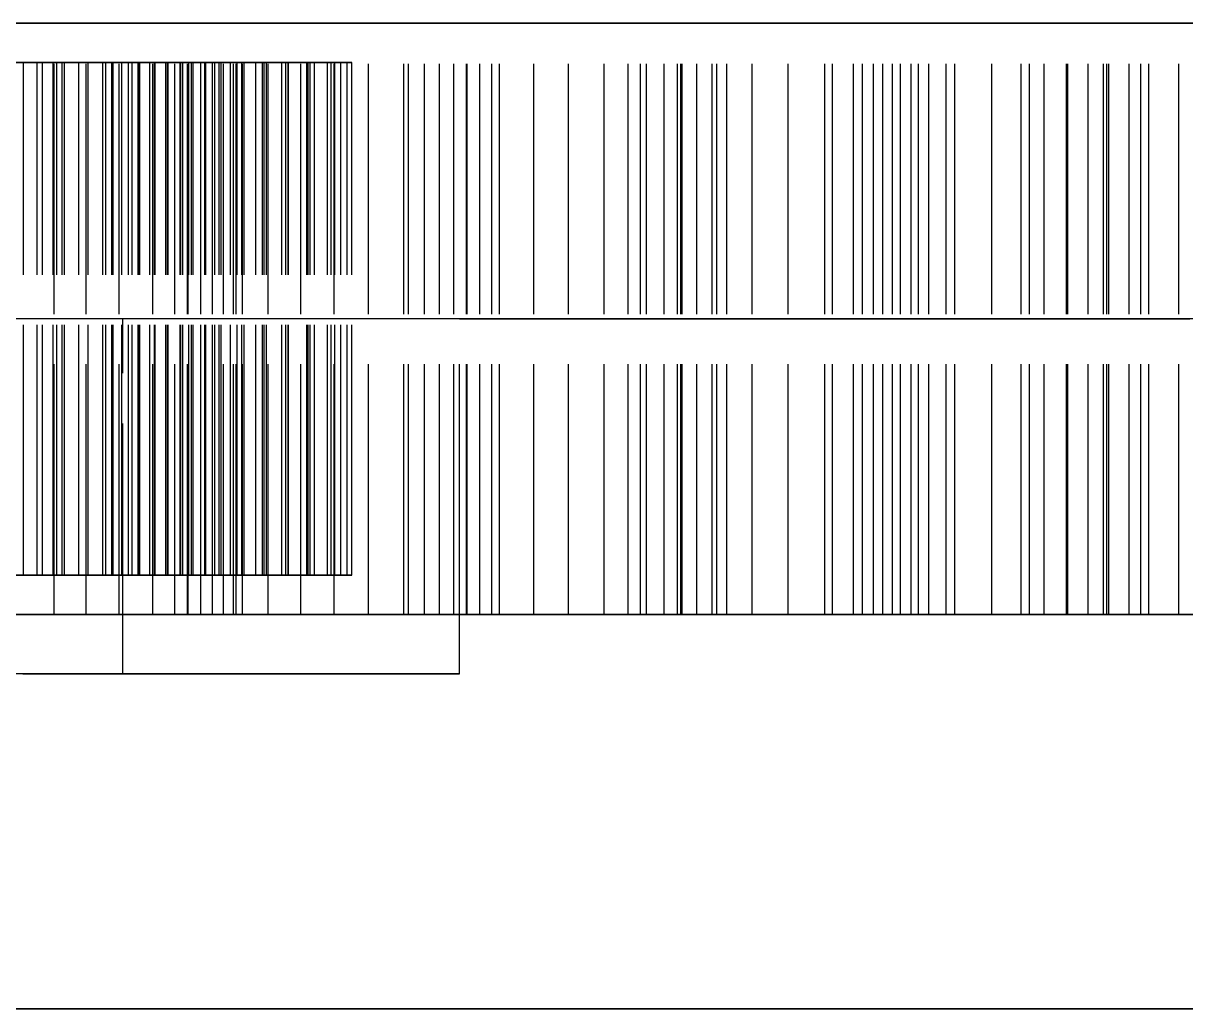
# Model space of a CAD drawing. Header units: millimetres. Extents: x -9 to 234, y -53 to 196.
# Drawn here: x 171.47 to 177.37, y -20.2 to -15.2 of the extents above; entities that cross this region are included whole.
import ezdxf

# ---------------------------------------------------------------- set-up
doc = ezdxf.new("R2010")
doc.units = ezdxf.units.MM
doc.linetypes.add('DASHED', pattern=[1.524, 1.27, -0.254])
doc.layers.add('HIDDEN', color=8, linetype='DASHED')
doc.layers.add('VISIBLE', color=7, linetype='CONTINUOUS')

msp = doc.modelspace()

# ---------------------------------------------------------------- linework, layer by layer
at = {"layer": 'HIDDEN'}
for points in [[(180.85, -15.2), (180.15159, -15.2), (179.45317, -15.2), (178.75476, -15.2), (178.05635, -15.2), (177.35794, -15.2), (176.65952, -15.2), (175.96111, -15.2), (175.2627, -15.2), (174.56429, -15.2), (173.86587, -15.2), (173.16746, -15.2), (172.46905, -15.2), (171.77063, -15.2), (171.07222, -15.2)], [(171.42143, -15.2), (171.77063, -15.2), (172.11984, -15.2), (172.46905, -15.2), (172.81825, -15.2), (173.16746, -15.2), (173.51667, -15.2), (173.86587, -15.2), (174.21508, -15.2), (174.56429, -15.2), (174.91349, -15.2), (175.2627, -15.2), (175.6119, -15.2), (175.96111, -15.2), (176.31032, -15.2), (176.65952, -15.2), (177.00873, -15.2), (177.35794, -15.2), (177.70714, -15.2)], [(182.85, -15.2), (182.0881, -15.2), (181.32619, -15.2), (180.56429, -15.2), (179.80238, -15.2), (179.04048, -15.2), (178.27857, -15.2), (177.51667, -15.2), (176.75476, -15.2), (175.99286, -15.2), (175.23095, -15.2), (174.46905, -15.2), (173.70714, -15.2), (172.94524, -15.2), (172.18333, -15.2), (171.42143, -15.2)], [(182.85, -15.2), (182.0881, -15.2), (181.32619, -15.2), (180.56429, -15.2), (179.80238, -15.2), (179.04048, -15.2), (178.27857, -15.2), (177.51667, -15.2), (176.75476, -15.2), (175.99286, -15.2), (175.23095, -15.2), (174.46905, -15.2), (173.70714, -15.2), (172.94524, -15.2), (172.18333, -15.2), (171.42143, -15.2)], [(171.46901, -15.2), (171.62708, -15.2)], [(171.62708, -15.2), (171.46901, -15.2)], [(171.62708, -15.2), (171.78966, -15.2)], [(171.78966, -15.2), (171.62708, -15.2)], [(171.62708, -18.2), (171.62708, -15.2)], [(171.62708, -18.2), (171.62708, -15.2)], [(171.78966, -15.2), (171.9565, -15.2)], [(171.9565, -15.2), (171.78966, -15.2)], [(171.78966, -18.2), (171.78966, -15.2)], [(171.78966, -18.2), (171.78966, -15.2)], [(171.9565, -15.2), (172.12739, -15.2)], [(172.12739, -15.2), (171.9565, -15.2)], [(171.9565, -18.2), (171.9565, -15.2)], [(171.9565, -18.2), (171.9565, -15.2)], [(172.12739, -15.2), (172.30215, -15.2)], [(172.30215, -15.2), (172.12739, -15.2)], [(172.12739, -18.2), (172.12739, -15.2)], [(172.12739, -18.2), (172.12739, -15.2)], [(172.30686, -15.2), (172.23809, -15.2)], [(172.23809, -15.2), (172.54992, -15.2)], [(172.54992, -15.2), (172.23809, -15.2)], [(172.23809, -15.2), (172.30686, -15.2)], [(172.23809, -18.2), (172.23809, -15.2)], [(172.23809, -18.2), (172.23809, -15.2)], [(172.30215, -15.2), (172.58216, -15.2)], [(172.58216, -15.2), (172.30215, -15.2)], [(172.30215, -18.2), (172.30215, -15.2)], [(172.30215, -18.2), (172.30215, -15.2)], [(172.37076, -15.2), (172.30686, -15.2)], [(172.30686, -15.2), (172.37076, -15.2)], [(172.30686, -18.2), (172.30686, -15.2)], [(172.30686, -18.2), (172.30686, -15.2)], [(172.43007, -15.2), (172.37076, -15.2)], [(172.37076, -15.2), (172.43007, -15.2)], [(172.37076, -18.2), (172.37076, -15.2)], [(172.37076, -18.2), (172.37076, -15.2)], [(172.48497, -15.2), (172.43007, -15.2)], [(172.43007, -15.2), (172.48497, -15.2)], [(172.43007, -18.2), (172.43007, -15.2)], [(172.43007, -18.2), (172.43007, -15.2)], [(172.53563, -15.2), (172.48497, -15.2)], [(172.48497, -15.2), (172.53563, -15.2)], [(172.48497, -18.2), (172.48497, -15.2)], [(172.48497, -18.2), (172.48497, -15.2)], [(172.58216, -15.2), (172.53563, -15.2)], [(172.53563, -15.2), (172.58216, -15.2)], [(172.53563, -18.2), (172.53563, -15.2)], [(172.53563, -18.2), (172.53563, -15.2)], [(172.54992, -15.2), (172.71129, -15.2)], [(172.71129, -15.2), (172.54992, -15.2)], [(172.54992, -18.2), (172.54992, -15.2)], [(172.54992, -18.2), (172.54992, -15.2)], [(172.58216, -18.2), (172.58216, -15.2)], [(172.58216, -18.2), (172.58216, -15.2)], [(172.71129, -15.2), (172.87725, -15.2)], [(172.87725, -15.2), (172.71129, -15.2)], [(172.71129, -18.2), (172.71129, -15.2)], [(172.71129, -18.2), (172.71129, -15.2)], [(172.87725, -15.2), (173.04747, -15.2)], [(173.04747, -15.2), (172.87725, -15.2)], [(172.87725, -18.2), (172.87725, -15.2)], [(172.87725, -18.2), (172.87725, -15.2)], [(173.04747, -15.2), (173.22171, -15.2)], [(173.22171, -15.2), (173.04747, -15.2)], [(173.04747, -18.2), (173.04747, -15.2)], [(173.04747, -18.2), (173.04747, -15.2)], [(173.22171, -15.2), (173.39977, -15.2)], [(173.39977, -15.2), (173.22171, -15.2)], [(173.22171, -18.2), (173.22171, -15.2)], [(173.22171, -18.2), (173.22171, -15.2)], [(173.39977, -15.2), (173.58148, -15.2)], [(173.58148, -15.2), (173.39977, -15.2)], [(173.39977, -18.2), (173.39977, -15.2)], [(173.39977, -18.2), (173.39977, -15.2)], [(173.50464, -15.2), (173.42324, -15.2)], [(173.42324, -15.2), (173.71732, -15.2)], [(173.71732, -15.2), (173.42324, -15.2)], [(173.42324, -15.2), (173.50464, -15.2)], [(173.42324, -18.2), (173.42324, -15.2)], [(173.42324, -18.2), (173.42324, -15.2)], [(173.58143, -15.2), (173.50464, -15.2)], [(173.50464, -15.2), (173.58143, -15.2)], [(173.50464, -18.2), (173.50464, -15.2)], [(173.50464, -18.2), (173.50464, -15.2)], [(173.65386, -15.2), (173.58143, -15.2)], [(173.58143, -15.2), (173.65386, -15.2)], [(173.58143, -18.2), (173.58143, -15.2)], [(173.58143, -18.2), (173.58143, -15.2)], [(173.58148, -15.2), (173.84662, -15.2)], [(173.84662, -15.2), (173.58148, -15.2)], [(173.58148, -18.2), (173.58148, -15.2)], [(173.58148, -18.2), (173.58148, -15.2)], [(173.72211, -15.2), (173.65386, -15.2)], [(173.65386, -15.2), (173.72211, -15.2)], [(173.65386, -18.2), (173.65386, -15.2)], [(173.65386, -18.2), (173.65386, -15.2)], [(173.71732, -15.2), (173.88605, -15.2)], [(173.88605, -15.2), (173.71732, -15.2)], [(173.71732, -18.2), (173.71732, -15.2)], [(173.71732, -18.2), (173.71732, -15.2)], [(173.78632, -15.2), (173.72211, -15.2)], [(173.72211, -15.2), (173.78632, -15.2)], [(173.72211, -18.2), (173.72211, -15.2)], [(173.72211, -18.2), (173.72211, -15.2)], [(173.84662, -15.2), (173.78632, -15.2)], [(173.78632, -15.2), (173.84662, -15.2)], [(173.78632, -18.2), (173.78632, -15.2)], [(173.78632, -18.2), (173.78632, -15.2)], [(173.84662, -18.2), (173.84662, -15.2)], [(173.84662, -18.2), (173.84662, -15.2)], [(173.88605, -15.2), (174.05908, -15.2)], [(174.05908, -15.2), (173.88605, -15.2)], [(173.88605, -18.2), (173.88605, -15.2)], [(173.88605, -18.2), (173.88605, -15.2)], [(174.05908, -15.2), (174.23611, -15.2)], [(174.23611, -15.2), (174.05908, -15.2)], [(174.05908, -18.2), (174.05908, -15.2)], [(174.05908, -18.2), (174.05908, -15.2)], [(174.23611, -15.2), (174.41691, -15.2)], [(174.41691, -15.2), (174.23611, -15.2)], [(174.23611, -18.2), (174.23611, -15.2)], [(174.23611, -18.2), (174.23611, -15.2)], [(174.41691, -15.2), (174.60127, -15.2)], [(174.60127, -15.2), (174.41691, -15.2)], [(174.41691, -18.2), (174.41691, -15.2)], [(174.41691, -18.2), (174.41691, -15.2)], [(174.63102, -15.2), (174.53739, -15.2)], [(174.53739, -15.2), (174.81228, -15.2)], [(174.81228, -15.2), (174.53739, -15.2)], [(174.53739, -15.2), (174.63102, -15.2)], [(174.53739, -18.2), (174.53739, -15.2)], [(174.53739, -18.2), (174.53739, -15.2)], [(174.60127, -15.2), (174.78904, -15.2)], [(174.78904, -15.2), (174.60127, -15.2)], [(174.60127, -18.2), (174.60127, -15.2)], [(174.60127, -18.2), (174.60127, -15.2)], [(174.72033, -15.2), (174.63102, -15.2)], [(174.63102, -15.2), (174.72033, -15.2)], [(174.63102, -18.2), (174.63102, -15.2)], [(174.63102, -18.2), (174.63102, -15.2)], [(174.80553, -15.2), (174.72033, -15.2)], [(174.72033, -15.2), (174.80553, -15.2)], [(174.72033, -18.2), (174.72033, -15.2)], [(174.72033, -18.2), (174.72033, -15.2)], [(174.78904, -15.2), (175.03801, -15.2)], [(175.03801, -15.2), (174.78904, -15.2)], [(174.78904, -18.2), (174.78904, -15.2)], [(174.78904, -18.2), (174.78904, -15.2)], [(174.88679, -15.2), (174.80553, -15.2)], [(174.80553, -15.2), (174.88679, -15.2)], [(174.80553, -18.2), (174.80553, -15.2)], [(174.80553, -18.2), (174.80553, -15.2)], [(174.81228, -15.2), (174.98755, -15.2)], [(174.98755, -15.2), (174.81228, -15.2)], [(174.81228, -18.2), (174.81228, -15.2)], [(174.81228, -18.2), (174.81228, -15.2)], [(174.96425, -15.2), (174.88679, -15.2)], [(174.88679, -15.2), (174.96425, -15.2)], [(174.88679, -18.2), (174.88679, -15.2)], [(174.88679, -18.2), (174.88679, -15.2)], [(175.03801, -15.2), (174.96425, -15.2)], [(174.96425, -15.2), (175.03801, -15.2)], [(174.96425, -18.2), (174.96425, -15.2)], [(174.96425, -18.2), (174.96425, -15.2)], [(174.98755, -15.2), (175.16681, -15.2)], [(175.16681, -15.2), (174.98755, -15.2)], [(174.98755, -18.2), (174.98755, -15.2)], [(174.98755, -18.2), (174.98755, -15.2)], [(175.03801, -18.2), (175.03801, -15.2)], [(175.03801, -18.2), (175.03801, -15.2)], [(175.16681, -15.2), (175.34979, -15.2)], [(175.34979, -15.2), (175.16681, -15.2)], [(175.16681, -18.2), (175.16681, -15.2)], [(175.16681, -18.2), (175.16681, -15.2)], [(175.34979, -15.2), (175.53626, -15.2)], [(175.53626, -15.2), (175.34979, -15.2)], [(175.34979, -18.2), (175.34979, -15.2)], [(175.34979, -18.2), (175.34979, -15.2)], [(175.53626, -15.2), (175.72603, -15.2)], [(175.72603, -15.2), (175.53626, -15.2)], [(175.53626, -18.2), (175.53626, -15.2)], [(175.53626, -18.2), (175.53626, -15.2)], [(175.68052, -15.2), (175.57511, -15.2)], [(175.57511, -15.2), (175.82948, -15.2)], [(175.82948, -15.2), (175.57511, -15.2)], [(175.57511, -15.2), (175.68052, -15.2)], [(175.57511, -18.2), (175.57511, -15.2)], [(175.57511, -18.2), (175.57511, -15.2)], [(175.7819, -15.2), (175.68052, -15.2)], [(175.68052, -15.2), (175.7819, -15.2)], [(175.68052, -18.2), (175.68052, -15.2)], [(175.68052, -18.2), (175.68052, -15.2)], [(175.72603, -15.2), (175.91895, -15.2)], [(175.91895, -15.2), (175.72603, -15.2)], [(175.72603, -18.2), (175.72603, -15.2)], [(175.72603, -18.2), (175.72603, -15.2)], [(175.87946, -15.2), (175.7819, -15.2)], [(175.7819, -15.2), (175.87946, -15.2)], [(175.7819, -18.2), (175.7819, -15.2)], [(175.7819, -18.2), (175.7819, -15.2)], [(175.82948, -15.2), (176.01043, -15.2)], [(176.01043, -15.2), (175.82948, -15.2)], [(175.82948, -18.2), (175.82948, -15.2)], [(175.82948, -18.2), (175.82948, -15.2)], [(175.97335, -15.2), (175.87946, -15.2)], [(175.87946, -15.2), (175.97335, -15.2)], [(175.87946, -18.2), (175.87946, -15.2)], [(175.87946, -18.2), (175.87946, -15.2)], [(175.91895, -15.2), (176.15054, -15.2)], [(176.15054, -15.2), (175.91895, -15.2)], [(175.91895, -18.2), (175.91895, -15.2)], [(175.91895, -18.2), (175.91895, -15.2)], [(176.06368, -15.2), (175.97335, -15.2)], [(175.97335, -15.2), (176.06368, -15.2)], [(175.97335, -18.2), (175.97335, -15.2)], [(175.97335, -18.2), (175.97335, -15.2)], [(176.01043, -15.2), (176.19505, -15.2)], [(176.19505, -15.2), (176.01043, -15.2)], [(176.01043, -18.2), (176.01043, -15.2)], [(176.01043, -18.2), (176.01043, -15.2)], [(176.15054, -15.2), (176.06368, -15.2)], [(176.06368, -15.2), (176.15054, -15.2)], [(176.06368, -18.2), (176.06368, -15.2)], [(176.06368, -18.2), (176.06368, -15.2)], [(176.15054, -18.2), (176.15054, -15.2)], [(176.15054, -18.2), (176.15054, -15.2)], [(176.19505, -15.2), (176.38308, -15.2)], [(176.38308, -15.2), (176.19505, -15.2)], [(176.19505, -18.2), (176.19505, -15.2)], [(176.19505, -18.2), (176.19505, -15.2)], [(176.38308, -15.2), (176.57432, -15.2)], [(176.57432, -15.2), (176.38308, -15.2)], [(176.38308, -18.2), (176.38308, -15.2)], [(176.38308, -18.2), (176.38308, -15.2)], [(176.64803, -15.2), (176.53135, -15.2)], [(176.53135, -15.2), (176.76396, -15.2)], [(176.76396, -15.2), (176.53135, -15.2)], [(176.53135, -15.2), (176.64803, -15.2)], [(176.53135, -18.2), (176.53135, -15.2)], [(176.53135, -18.2), (176.53135, -15.2)], [(176.57432, -15.2), (176.76857, -15.2)], [(176.76857, -15.2), (176.57432, -15.2)], [(176.57432, -18.2), (176.57432, -15.2)], [(176.57432, -18.2), (176.57432, -15.2)], [(176.76099, -15.2), (176.64803, -15.2)], [(176.64803, -15.2), (176.76099, -15.2)], [(176.64803, -18.2), (176.64803, -15.2)], [(176.64803, -18.2), (176.64803, -15.2)], [(176.87043, -15.2), (176.76099, -15.2)], [(176.76099, -15.2), (176.87043, -15.2)], [(176.76099, -18.2), (176.76099, -15.2)], [(176.76099, -18.2), (176.76099, -15.2)], [(176.76396, -15.2), (176.9497, -15.2)], [(176.9497, -15.2), (176.76396, -15.2)], [(176.76396, -18.2), (176.76396, -15.2)], [(176.76396, -18.2), (176.76396, -15.2)], [(176.76857, -15.2), (176.96569, -15.2)], [(176.96569, -15.2), (176.76857, -15.2)], [(176.76857, -18.2), (176.76857, -15.2)], [(176.76857, -18.2), (176.76857, -15.2)], [(176.97648, -15.2), (176.87043, -15.2)], [(176.87043, -15.2), (176.97648, -15.2)], [(176.87043, -18.2), (176.87043, -15.2)], [(176.87043, -18.2), (176.87043, -15.2)], [(176.9497, -15.2), (177.13878, -15.2)], [(177.13878, -15.2), (176.9497, -15.2)], [(176.9497, -18.2), (176.9497, -15.2)], [(176.9497, -18.2), (176.9497, -15.2)], [(176.96569, -15.2), (177.17878, -15.2)], [(177.17878, -15.2), (176.96569, -15.2)], [(176.96569, -18.2), (176.96569, -15.2)], [(176.96569, -18.2), (176.96569, -15.2)], [(177.07924, -15.2), (176.97648, -15.2)], [(176.97648, -15.2), (177.07924, -15.2)], [(176.97648, -18.2), (176.97648, -15.2)], [(176.97648, -18.2), (176.97648, -15.2)], [(177.17878, -15.2), (177.07924, -15.2)], [(177.07924, -15.2), (177.17878, -15.2)], [(177.07924, -18.2), (177.07924, -15.2)], [(177.07924, -18.2), (177.07924, -15.2)], [(177.13878, -15.2), (177.33096, -15.2)], [(177.33096, -15.2), (177.13878, -15.2)], [(177.13878, -18.2), (177.13878, -15.2)], [(177.13878, -18.2), (177.13878, -15.2)], [(177.17878, -18.2), (177.17878, -15.2)], [(177.17878, -18.2), (177.17878, -15.2)], [(177.33096, -15.2), (177.52602, -15.2)], [(177.52602, -15.2), (177.33096, -15.2)], [(177.33096, -18.2), (177.33096, -15.2)], [(177.33096, -18.2), (177.33096, -15.2)], [(171.47032, -15.4), (171.18436, -15.4)], [(171.24565, -15.4), (171.54044, -15.4)], [(171.56779, -15.4), (171.47032, -15.4)], [(171.47032, -18), (171.47032, -15.4)], [(171.54044, -15.4), (171.63998, -15.4)], [(171.54044, -18), (171.54044, -15.4)], [(171.67875, -15.4), (171.56779, -15.4)], [(171.56779, -18), (171.56779, -15.4)], [(171.88953, -15.4), (171.6214, -15.4)], [(171.6214, -15.4), (171.97029, -15.4)], [(171.6214, -18), (171.6214, -15.4)], [(171.63998, -15.4), (171.75261, -15.4)], [(171.63998, -18), (171.63998, -15.4)], [(172.02199, -15.4), (171.6666, -15.4)], [(171.6666, -15.4), (171.91857, -15.4)], [(171.6666, -18), (171.6666, -15.4)], [(171.79894, -15.4), (171.67875, -15.4)], [(171.67875, -18), (171.67875, -15.4)], [(171.75261, -15.4), (171.87415, -15.4)], [(171.75261, -18), (171.75261, -15.4)], [(171.92678, -15.4), (171.79894, -15.4)], [(171.79894, -18), (171.79894, -15.4)], [(171.87415, -15.4), (172.00307, -15.4)], [(171.87415, -18), (171.87415, -15.4)], [(172.27702, -15.4), (171.88953, -15.4)], [(171.88953, -18), (171.88953, -15.4)], [(171.91857, -15.4), (172.31024, -15.4)], [(171.91857, -18), (171.91857, -15.4)], [(172.06128, -15.4), (171.92678, -15.4)], [(171.92678, -18), (171.92678, -15.4)], [(171.97029, -15.4), (172.05848, -15.4)], [(171.97029, -18), (171.97029, -15.4)], [(172.00307, -15.4), (172.1384, -15.4)], [(172.00307, -18), (172.00307, -15.4)], [(172.1126, -15.4), (172.02199, -15.4)], [(172.02199, -18), (172.02199, -15.4)], [(172.06164, -15.4), (172.05267, -15.4)], [(172.05267, -15.4), (172.46365, -15.4)], [(172.05267, -18), (172.05267, -15.4)], [(172.05848, -15.4), (172.13607, -15.4)], [(172.05848, -18), (172.05848, -15.4)], [(172.2017, -15.4), (172.06128, -15.4)], [(172.06128, -18), (172.06128, -15.4)], [(172.47391, -15.4), (172.06164, -15.4)], [(172.06164, -18), (172.06164, -15.4)], [(172.19307, -15.4), (172.1126, -15.4)], [(172.1126, -18), (172.1126, -15.4)], [(172.13607, -15.4), (172.20566, -15.4)], [(172.13607, -18), (172.13607, -15.4)], [(172.1384, -15.4), (172.27938, -15.4)], [(172.1384, -18), (172.1384, -15.4)], [(172.26589, -15.4), (172.19307, -15.4)], [(172.19307, -18), (172.19307, -15.4)], [(172.37051, -15.4), (172.2017, -15.4)], [(172.2017, -18), (172.2017, -15.4)], [(172.20566, -15.4), (172.26786, -15.4)], [(172.20566, -18), (172.20566, -15.4)], [(172.33159, -15.4), (172.26589, -15.4)], [(172.26589, -18), (172.26589, -15.4)], [(172.26786, -15.4), (172.32282, -15.4)], [(172.26786, -18), (172.26786, -15.4)], [(172.39551, -15.4), (172.27702, -15.4)], [(172.27702, -18), (172.27702, -15.4)], [(172.27938, -15.4), (172.44198, -15.4)], [(172.27938, -18), (172.27938, -15.4)], [(172.31024, -15.4), (172.42931, -15.4)], [(172.31024, -18), (172.31024, -15.4)], [(172.32282, -15.4), (172.37051, -15.4)], [(172.32282, -18), (172.32282, -15.4)], [(172.3903, -15.4), (172.33159, -15.4)], [(172.33159, -18), (172.33159, -15.4)], [(172.37051, -18), (172.37051, -15.4)], [(172.44198, -15.4), (172.3903, -15.4)], [(172.3903, -18), (172.3903, -15.4)], [(172.52031, -15.4), (172.39551, -15.4)], [(172.39551, -18), (172.39551, -15.4)], [(172.42931, -15.4), (172.55416, -15.4)], [(172.42931, -18), (172.42931, -15.4)], [(172.44198, -18), (172.44198, -15.4)], [(172.46365, -15.4), (172.57867, -15.4)], [(172.46365, -18), (172.46365, -15.4)], [(172.58995, -15.4), (172.47391, -15.4)], [(172.47391, -18), (172.47391, -15.4)], [(172.6491, -15.4), (172.52031, -15.4)], [(172.52031, -18), (172.52031, -15.4)], [(172.55416, -15.4), (172.68261, -15.4)], [(172.55416, -18), (172.55416, -15.4)], [(172.57867, -15.4), (172.69102, -15.4)], [(172.57867, -18), (172.57867, -15.4)], [(172.70387, -15.4), (172.58995, -15.4)], [(172.58995, -18), (172.58995, -15.4)], [(172.78085, -15.4), (172.6491, -15.4)], [(172.6491, -18), (172.6491, -15.4)], [(172.68261, -15.4), (172.81368, -15.4)], [(172.68261, -18), (172.68261, -15.4)], [(172.69102, -15.4), (172.80092, -15.4)], [(172.69102, -18), (172.69102, -15.4)], [(172.81575, -15.4), (172.70387, -15.4)], [(172.70387, -18), (172.70387, -15.4)], [(172.91484, -15.4), (172.78085, -15.4)], [(172.78085, -18), (172.78085, -15.4)], [(172.80092, -15.4), (172.90818, -15.4)], [(172.80092, -18), (172.80092, -15.4)], [(172.81368, -15.4), (172.94665, -15.4)], [(172.81368, -18), (172.81368, -15.4)], [(172.92533, -15.4), (172.81575, -15.4)], [(172.81575, -18), (172.81575, -15.4)], [(172.90818, -15.4), (173.01247, -15.4)], [(172.90818, -18), (172.90818, -15.4)], [(173.05045, -15.4), (172.91484, -15.4)], [(172.91484, -18), (172.91484, -15.4)], [(173.03227, -15.4), (172.92533, -15.4)], [(172.92533, -18), (172.92533, -15.4)], [(172.94665, -15.4), (173.08094, -15.4)], [(172.94665, -18), (172.94665, -15.4)], [(173.01247, -15.4), (173.11346, -15.4)], [(173.01247, -18), (173.01247, -15.4)], [(173.1362, -15.4), (173.03227, -15.4)], [(173.03227, -18), (173.03227, -15.4)], [(173.11346, -15.4), (173.05045, -15.4)], [(173.05045, -18), (173.05045, -15.4)], [(173.08094, -15.4), (173.1362, -15.4)], [(173.08094, -18), (173.08094, -15.4)], [(173.11346, -18), (173.11346, -15.4)], [(173.1362, -18), (173.1362, -15.4)], [(171.97582, -16.7), (171.83296, -16.7), (171.69011, -16.7), (171.54725, -16.7), (171.40439, -16.7)], [(173.68284, -16.7), (173.56426, -16.7), (173.44567, -16.7), (173.32709, -16.7), (173.20851, -16.7), (173.08992, -16.7), (172.97134, -16.7), (172.85275, -16.7), (172.73417, -16.7), (172.61559, -16.7), (172.497, -16.7), (172.37842, -16.7), (172.25984, -16.7), (172.14125, -16.7), (172.02267, -16.7), (171.90408, -16.7), (171.7855, -16.7), (171.66692, -16.7), (171.54833, -16.7), (171.42975, -16.7)], [(177.42529, -16.7), (177.29235, -16.7), (177.15941, -16.7), (177.02647, -16.7), (176.89353, -16.7), (176.76059, -16.7), (176.62765, -16.7), (176.49471, -16.7), (176.36177, -16.7), (176.22882, -16.7), (176.09588, -16.7), (175.96294, -16.7), (175.83, -16.7), (175.69706, -16.7), (175.56412, -16.7), (175.43118, -16.7), (175.29824, -16.7), (175.1653, -16.7), (175.03235, -16.7), (174.89941, -16.7), (174.76647, -16.7), (174.63353, -16.7), (174.50059, -16.7), (174.36765, -16.7), (174.23471, -16.7), (174.10177, -16.7), (173.96882, -16.7), (173.83588, -16.7), (173.70294, -16.7), (173.57, -16.7), (173.43706, -16.7), (173.30412, -16.7), (173.17118, -16.7), (173.03824, -16.7), (172.9053, -16.7), (172.77235, -16.7), (172.63941, -16.7), (172.50647, -16.7), (172.37353, -16.7), (172.24059, -16.7), (172.10765, -16.7), (171.97471, -16.7)], [(171.97471, -18.5), (171.97471, -16.7)], [(171.97471, -16.7), (171.97473, -16.7), (171.97474, -16.7), (171.97476, -16.7), (171.97478, -16.7), (171.9748, -16.7), (171.97481, -16.7), (171.97483, -16.7), (171.97485, -16.7), (171.97487, -16.7), (171.97488, -16.7), (171.9749, -16.7), (171.97492, -16.7), (171.97494, -16.7), (171.97495, -16.7), (171.97497, -16.7), (171.97499, -16.7), (171.97501, -16.7), (171.97503, -16.7), (171.97504, -16.7), (171.97506, -16.7), (171.97508, -16.7), (171.9751, -16.7), (171.97511, -16.7), (171.97513, -16.7), (171.97515, -16.7), (171.97517, -16.7), (171.97518, -16.7), (171.9752, -16.7), (171.97522, -16.7), (171.97524, -16.7), (171.97525, -16.7), (171.97527, -16.7), (171.97529, -16.7), (171.97531, -16.7), (171.97533, -16.7), (171.97534, -16.7), (171.97536, -16.7), (171.97538, -16.7), (171.9754, -16.7), (171.97541, -16.7), (171.97543, -16.7), (171.97545, -16.7), (171.97547, -16.7), (171.97548, -16.7), (171.9755, -16.7), (171.97552, -16.7), (171.97554, -16.7), (171.97555, -16.7), (171.97557, -16.7), (171.97559, -16.7), (171.97561, -16.7), (171.97563, -16.7), (171.97564, -16.7), (171.97566, -16.7), (171.97568, -16.7), (171.9757, -16.7), (171.97571, -16.7), (171.97573, -16.7), (171.97575, -16.7), (171.97577, -16.7), (171.97578, -16.7), (171.9758, -16.7), (171.97582, -16.7)], [(171.97582, -18.5), (171.97582, -16.7)], [(173.68284, -18.2), (173.68284, -16.7)], [(173.68284, -16.7), (173.78867, -16.7), (173.8945, -16.7), (174.00032, -16.7), (174.10615, -16.7), (174.21198, -16.7), (174.31781, -16.7), (174.42364, -16.7), (174.52946, -16.7), (174.63529, -16.7), (174.74112, -16.7), (174.84695, -16.7), (174.95278, -16.7), (175.0586, -16.7), (175.16443, -16.7), (175.27026, -16.7), (175.37609, -16.7), (175.48192, -16.7), (175.58774, -16.7), (175.69357, -16.7), (175.7994, -16.7), (175.90523, -16.7), (176.01105, -16.7), (176.11688, -16.7), (176.22271, -16.7), (176.32854, -16.7), (176.43437, -16.7), (176.54019, -16.7), (176.64602, -16.7), (176.75185, -16.7), (176.85768, -16.7), (176.96351, -16.7), (177.06933, -16.7), (177.17516, -16.7), (177.28099, -16.7), (177.38682, -16.7)], [(171.47032, -18), (171.18436, -18)], [(171.24565, -18), (171.54044, -18)], [(171.56779, -18), (171.47032, -18)], [(171.54044, -18), (171.63998, -18)], [(171.67875, -18), (171.56779, -18)], [(171.88953, -18), (171.6214, -18)], [(171.6214, -18), (171.97029, -18)], [(171.63998, -18), (171.75261, -18)], [(172.02199, -18), (171.6666, -18)], [(171.6666, -18), (171.91857, -18)], [(171.79894, -18), (171.67875, -18)], [(171.75261, -18), (171.87415, -18)], [(171.92678, -18), (171.79894, -18)], [(171.87415, -18), (172.00307, -18)], [(172.27702, -18), (171.88953, -18)], [(171.91857, -18), (172.31024, -18)], [(172.06128, -18), (171.92678, -18)], [(171.97029, -18), (172.05848, -18)], [(172.00307, -18), (172.1384, -18)], [(172.1126, -18), (172.02199, -18)], [(172.06164, -18), (172.05267, -18)], [(172.05267, -18), (172.46365, -18)], [(172.05848, -18), (172.13607, -18)], [(172.2017, -18), (172.06128, -18)], [(172.47391, -18), (172.06164, -18)], [(172.19307, -18), (172.1126, -18)], [(172.13607, -18), (172.20566, -18)], [(172.1384, -18), (172.27938, -18)], [(172.26589, -18), (172.19307, -18)], [(172.37051, -18), (172.2017, -18)], [(172.20566, -18), (172.26786, -18)], [(172.33159, -18), (172.26589, -18)], [(172.26786, -18), (172.32282, -18)], [(172.39551, -18), (172.27702, -18)], [(172.27938, -18), (172.44198, -18)], [(172.31024, -18), (172.42931, -18)], [(172.32282, -18), (172.37051, -18)], [(172.3903, -18), (172.33159, -18)], [(172.44198, -18), (172.3903, -18)], [(172.52031, -18), (172.39551, -18)], [(172.42931, -18), (172.55416, -18)], [(172.46365, -18), (172.57867, -18)], [(172.58995, -18), (172.47391, -18)], [(172.6491, -18), (172.52031, -18)], [(172.55416, -18), (172.68261, -18)], [(172.57867, -18), (172.69102, -18)], [(172.70387, -18), (172.58995, -18)], [(172.78085, -18), (172.6491, -18)], [(172.68261, -18), (172.81368, -18)], [(172.69102, -18), (172.80092, -18)], [(172.81575, -18), (172.70387, -18)], [(172.91484, -18), (172.78085, -18)], [(172.80092, -18), (172.90818, -18)], [(172.81368, -18), (172.94665, -18)], [(172.92533, -18), (172.81575, -18)], [(172.90818, -18), (173.01247, -18)], [(173.05045, -18), (172.91484, -18)], [(173.03227, -18), (172.92533, -18)], [(172.94665, -18), (173.08094, -18)], [(173.01247, -18), (173.11346, -18)], [(173.1362, -18), (173.03227, -18)], [(173.11346, -18), (173.05045, -18)], [(173.08094, -18), (173.1362, -18)], [(182.85, -18.2), (182.0881, -18.2), (181.32619, -18.2), (180.56429, -18.2), (179.80238, -18.2), (179.04048, -18.2), (178.27857, -18.2), (177.51667, -18.2), (176.75476, -18.2), (175.99286, -18.2), (175.23095, -18.2), (174.46905, -18.2), (173.70714, -18.2), (172.94524, -18.2), (172.18333, -18.2), (171.42143, -18.2)], [(171.46901, -18.2), (171.62708, -18.2)], [(171.62708, -18.2), (171.46901, -18.2)], [(171.62708, -18.2), (171.78966, -18.2)], [(171.78966, -18.2), (171.62708, -18.2)], [(171.78966, -18.2), (171.9565, -18.2)], [(171.9565, -18.2), (171.78966, -18.2)], [(171.9565, -18.2), (172.12739, -18.2)], [(172.12739, -18.2), (171.9565, -18.2)], [(172.12739, -18.2), (172.30215, -18.2)], [(172.30215, -18.2), (172.12739, -18.2)], [(172.30686, -18.2), (172.23809, -18.2)], [(172.23809, -18.2), (172.54992, -18.2)], [(172.54992, -18.2), (172.23809, -18.2)], [(172.23809, -18.2), (172.30686, -18.2)], [(172.30215, -18.2), (172.58216, -18.2)], [(172.58216, -18.2), (172.30215, -18.2)], [(172.37076, -18.2), (172.30686, -18.2)], [(172.30686, -18.2), (172.37076, -18.2)], [(172.43007, -18.2), (172.37076, -18.2)], [(172.37076, -18.2), (172.43007, -18.2)], [(172.48497, -18.2), (172.43007, -18.2)], [(172.43007, -18.2), (172.48497, -18.2)], [(172.53563, -18.2), (172.48497, -18.2)], [(172.48497, -18.2), (172.53563, -18.2)], [(172.58216, -18.2), (172.53563, -18.2)], [(172.53563, -18.2), (172.58216, -18.2)], [(172.54992, -18.2), (172.71129, -18.2)], [(172.71129, -18.2), (172.54992, -18.2)], [(172.71129, -18.2), (172.87725, -18.2)], [(172.87725, -18.2), (172.71129, -18.2)], [(172.87725, -18.2), (173.04747, -18.2)], [(173.04747, -18.2), (172.87725, -18.2)], [(173.04747, -18.2), (173.22171, -18.2)], [(173.22171, -18.2), (173.04747, -18.2)], [(173.22171, -18.2), (173.39977, -18.2)], [(173.39977, -18.2), (173.22171, -18.2)], [(173.39977, -18.2), (173.58148, -18.2)], [(173.58148, -18.2), (173.39977, -18.2)], [(173.50464, -18.2), (173.42324, -18.2)], [(173.42324, -18.2), (173.71732, -18.2)], [(173.71732, -18.2), (173.42324, -18.2)], [(173.42324, -18.2), (173.50464, -18.2)], [(173.58143, -18.2), (173.50464, -18.2)], [(173.50464, -18.2), (173.58143, -18.2)], [(173.65386, -18.2), (173.58143, -18.2)], [(173.58143, -18.2), (173.65386, -18.2)], [(173.58148, -18.2), (173.84662, -18.2)], [(173.84662, -18.2), (173.58148, -18.2)], [(173.72211, -18.2), (173.65386, -18.2)], [(173.65386, -18.2), (173.72211, -18.2)], [(173.71732, -18.2), (173.88605, -18.2)], [(173.88605, -18.2), (173.71732, -18.2)], [(173.78632, -18.2), (173.72211, -18.2)], [(173.72211, -18.2), (173.78632, -18.2)], [(173.84662, -18.2), (173.78632, -18.2)], [(173.78632, -18.2), (173.84662, -18.2)], [(173.88605, -18.2), (174.05908, -18.2)], [(174.05908, -18.2), (173.88605, -18.2)], [(174.05908, -18.2), (174.23611, -18.2)], [(174.23611, -18.2), (174.05908, -18.2)], [(174.23611, -18.2), (174.41691, -18.2)], [(174.41691, -18.2), (174.23611, -18.2)], [(174.41691, -18.2), (174.60127, -18.2)], [(174.60127, -18.2), (174.41691, -18.2)], [(174.63102, -18.2), (174.53739, -18.2)], [(174.53739, -18.2), (174.81228, -18.2)], [(174.81228, -18.2), (174.53739, -18.2)], [(174.53739, -18.2), (174.63102, -18.2)], [(174.60127, -18.2), (174.78904, -18.2)], [(174.78904, -18.2), (174.60127, -18.2)], [(174.72033, -18.2), (174.63102, -18.2)], [(174.63102, -18.2), (174.72033, -18.2)], [(174.80553, -18.2), (174.72033, -18.2)], [(174.72033, -18.2), (174.80553, -18.2)], [(174.78904, -18.2), (175.03801, -18.2)], [(175.03801, -18.2), (174.78904, -18.2)], [(174.88679, -18.2), (174.80553, -18.2)], [(174.80553, -18.2), (174.88679, -18.2)], [(174.81228, -18.2), (174.98755, -18.2)], [(174.98755, -18.2), (174.81228, -18.2)], [(174.96425, -18.2), (174.88679, -18.2)], [(174.88679, -18.2), (174.96425, -18.2)], [(175.03801, -18.2), (174.96425, -18.2)], [(174.96425, -18.2), (175.03801, -18.2)], [(174.98755, -18.2), (175.16681, -18.2)], [(175.16681, -18.2), (174.98755, -18.2)], [(175.16681, -18.2), (175.34979, -18.2)], [(175.34979, -18.2), (175.16681, -18.2)], [(175.34979, -18.2), (175.53626, -18.2)], [(175.53626, -18.2), (175.34979, -18.2)], [(175.53626, -18.2), (175.72603, -18.2)], [(175.72603, -18.2), (175.53626, -18.2)], [(175.68052, -18.2), (175.57511, -18.2)], [(175.57511, -18.2), (175.82948, -18.2)], [(175.82948, -18.2), (175.57511, -18.2)], [(175.57511, -18.2), (175.68052, -18.2)], [(175.7819, -18.2), (175.68052, -18.2)], [(175.68052, -18.2), (175.7819, -18.2)], [(175.72603, -18.2), (175.91895, -18.2)], [(175.91895, -18.2), (175.72603, -18.2)], [(175.87946, -18.2), (175.7819, -18.2)], [(175.7819, -18.2), (175.87946, -18.2)], [(175.82948, -18.2), (176.01043, -18.2)], [(176.01043, -18.2), (175.82948, -18.2)], [(175.97335, -18.2), (175.87946, -18.2)], [(175.87946, -18.2), (175.97335, -18.2)], [(175.91895, -18.2), (176.15054, -18.2)], [(176.15054, -18.2), (175.91895, -18.2)], [(176.06368, -18.2), (175.97335, -18.2)], [(175.97335, -18.2), (176.06368, -18.2)], [(176.01043, -18.2), (176.19505, -18.2)], [(176.19505, -18.2), (176.01043, -18.2)], [(176.15054, -18.2), (176.06368, -18.2)], [(176.06368, -18.2), (176.15054, -18.2)], [(176.19505, -18.2), (176.38308, -18.2)], [(176.38308, -18.2), (176.19505, -18.2)], [(176.38308, -18.2), (176.57432, -18.2)], [(176.57432, -18.2), (176.38308, -18.2)], [(176.64803, -18.2), (176.53135, -18.2)], [(176.53135, -18.2), (176.76396, -18.2)], [(176.76396, -18.2), (176.53135, -18.2)], [(176.53135, -18.2), (176.64803, -18.2)], [(176.57432, -18.2), (176.76857, -18.2)], [(176.76857, -18.2), (176.57432, -18.2)], [(176.76099, -18.2), (176.64803, -18.2)], [(176.64803, -18.2), (176.76099, -18.2)], [(176.87043, -18.2), (176.76099, -18.2)], [(176.76099, -18.2), (176.87043, -18.2)], [(176.76396, -18.2), (176.9497, -18.2)], [(176.9497, -18.2), (176.76396, -18.2)], [(176.76857, -18.2), (176.96569, -18.2)], [(176.96569, -18.2), (176.76857, -18.2)], [(176.97648, -18.2), (176.87043, -18.2)], [(176.87043, -18.2), (176.97648, -18.2)], [(176.9497, -18.2), (177.13878, -18.2)], [(177.13878, -18.2), (176.9497, -18.2)], [(176.96569, -18.2), (177.17878, -18.2)], [(177.17878, -18.2), (176.96569, -18.2)], [(177.07924, -18.2), (176.97648, -18.2)], [(176.97648, -18.2), (177.07924, -18.2)], [(177.17878, -18.2), (177.07924, -18.2)], [(177.07924, -18.2), (177.17878, -18.2)], [(177.13878, -18.2), (177.33096, -18.2)], [(177.33096, -18.2), (177.13878, -18.2)], [(177.33096, -18.2), (177.52602, -18.2)], [(177.52602, -18.2), (177.33096, -18.2)], [(171.97582, -18.5), (171.83296, -18.5), (171.69011, -18.5), (171.54725, -18.5), (171.40439, -18.5)], [(171.97471, -18.5), (171.86261, -18.5), (171.75051, -18.5), (171.63841, -18.5), (171.52631, -18.5), (171.4142, -18.5)], [(173.68284, -18.5), (173.54388, -18.5), (173.40492, -18.5), (173.26596, -18.5), (173.127, -18.5), (172.98804, -18.5), (172.84907, -18.5), (172.71011, -18.5), (172.57115, -18.5), (172.43219, -18.5), (172.29323, -18.5), (172.15427, -18.5), (172.01531, -18.5), (171.87635, -18.5), (171.73739, -18.5), (171.59843, -18.5), (171.45947, -18.5)], [(171.97471, -18.5), (171.97473, -18.5), (171.97474, -18.5), (171.97476, -18.5), (171.97478, -18.5), (171.9748, -18.5), (171.97481, -18.5), (171.97483, -18.5), (171.97485, -18.5), (171.97487, -18.5), (171.97488, -18.5), (171.9749, -18.5), (171.97492, -18.5), (171.97494, -18.5), (171.97495, -18.5), (171.97497, -18.5), (171.97499, -18.5), (171.97501, -18.5), (171.97503, -18.5), (171.97504, -18.5), (171.97506, -18.5), (171.97508, -18.5), (171.9751, -18.5), (171.97511, -18.5), (171.97513, -18.5), (171.97515, -18.5), (171.97517, -18.5), (171.97518, -18.5), (171.9752, -18.5), (171.97522, -18.5), (171.97524, -18.5), (171.97525, -18.5), (171.97527, -18.5), (171.97529, -18.5), (171.97531, -18.5), (171.97533, -18.5), (171.97534, -18.5), (171.97536, -18.5), (171.97538, -18.5), (171.9754, -18.5), (171.97541, -18.5), (171.97543, -18.5), (171.97545, -18.5), (171.97547, -18.5), (171.97548, -18.5), (171.9755, -18.5), (171.97552, -18.5), (171.97554, -18.5), (171.97555, -18.5), (171.97557, -18.5), (171.97559, -18.5), (171.97561, -18.5), (171.97563, -18.5), (171.97564, -18.5), (171.97566, -18.5), (171.97568, -18.5), (171.9757, -18.5), (171.97571, -18.5), (171.97573, -18.5), (171.97575, -18.5), (171.97577, -18.5), (171.97578, -18.5), (171.9758, -18.5), (171.97582, -18.5)], [(94.75, -20.2), (200.25, -20.2)], [(180.35, -20.2), (179.67048, -20.2), (178.99095, -20.2), (178.31143, -20.2), (177.6319, -20.2), (176.95238, -20.2), (176.27285, -20.2), (175.59333, -20.2), (174.91381, -20.2), (174.23428, -20.2), (173.55476, -20.2), (172.87523, -20.2), (172.19571, -20.2), (171.51618, -20.2), (170.83666, -20.2)], [(170.92884, -20.2), (171.60178, -20.2), (172.27472, -20.2), (172.94766, -20.2), (173.6206, -20.2), (174.29354, -20.2), (174.96648, -20.2), (175.63942, -20.2), (176.31236, -20.2), (176.9853, -20.2), (177.65824, -20.2), (178.33118, -20.2), (179.00412, -20.2), (179.67706, -20.2), (180.35, -20.2)]]:
    msp.add_lwpolyline(points, dxfattribs=at)
at = {"layer": 'VISIBLE'}
for points in [[(171.42143, -15.2), (171.80238, -15.2), (172.18333, -15.2), (172.56429, -15.2), (172.94524, -15.2), (173.32619, -15.2), (173.70714, -15.2), (174.0881, -15.2), (174.46905, -15.2), (174.85, -15.2), (175.23095, -15.2), (175.6119, -15.2), (175.99286, -15.2), (176.37381, -15.2), (176.75476, -15.2), (177.13571, -15.2), (177.51667, -15.2)], [(171.42143, -15.2), (171.80238, -15.2), (172.18333, -15.2), (172.56429, -15.2), (172.94524, -15.2), (173.32619, -15.2), (173.70714, -15.2), (174.0881, -15.2), (174.46905, -15.2), (174.85, -15.2), (175.23095, -15.2), (175.6119, -15.2), (175.99286, -15.2), (176.37381, -15.2), (176.75476, -15.2), (177.13571, -15.2), (177.51667, -15.2)], [(171.42143, -18.2), (171.80238, -18.2), (172.18333, -18.2), (172.56429, -18.2), (172.94524, -18.2), (173.32619, -18.2), (173.70714, -18.2), (174.0881, -18.2), (174.46905, -18.2), (174.85, -18.2), (175.23095, -18.2), (175.6119, -18.2), (175.99286, -18.2), (176.37381, -18.2), (176.75476, -18.2), (177.13571, -18.2), (177.51667, -18.2)], [(173.68284, -18.5), (173.68284, -18.2)], [(171.467, -18.5), (171.57252, -18.5), (171.67803, -18.5), (171.78355, -18.5), (171.88907, -18.5), (171.99458, -18.5), (172.1001, -18.5), (172.20561, -18.5), (172.31113, -18.5), (172.41665, -18.5), (172.52216, -18.5), (172.62768, -18.5), (172.7332, -18.5), (172.83871, -18.5), (172.94423, -18.5), (173.04974, -18.5), (173.15526, -18.5), (173.26078, -18.5), (173.36629, -18.5), (173.47181, -18.5), (173.57732, -18.5), (173.68284, -18.5)], [(200.25, -20.2), (94.75, -20.2)]]:
    msp.add_lwpolyline(points, dxfattribs=at)

doc.saveas('drawing.dxf')
